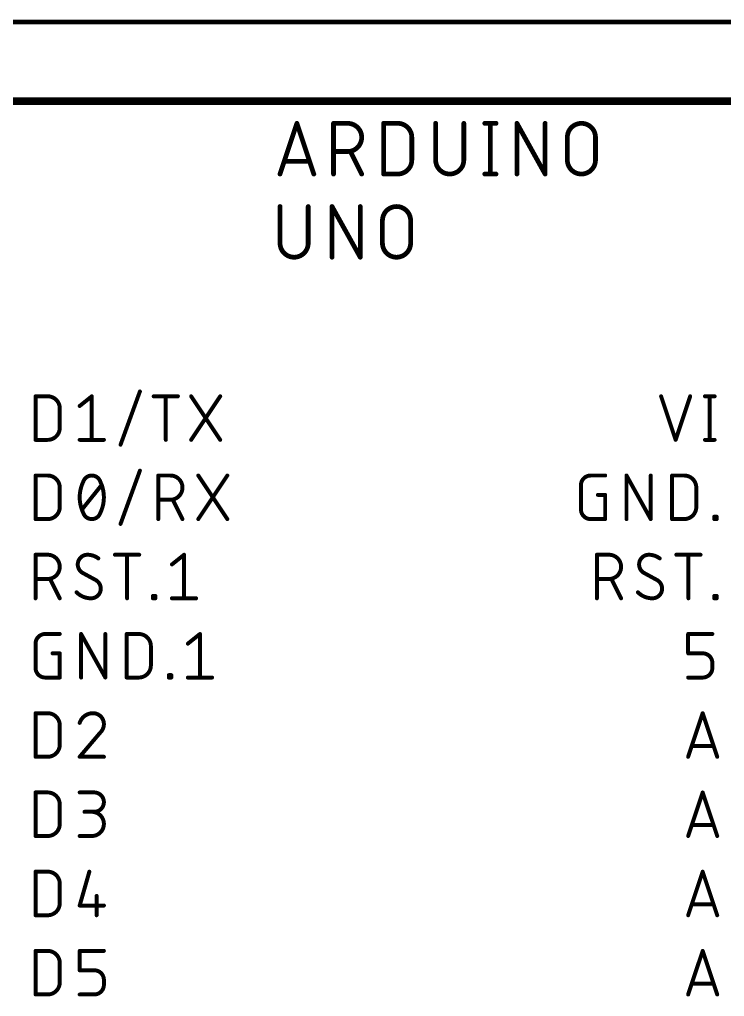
# Model space of a CAD drawing. Extents: x -10 to 250, y 0 to 179.
# Drawn here: x 113.65 to 136.24, y 103.38 to 134.7 of the extents above; entities that cross this region are included whole.
import ezdxf

# ---------------------------------------------------------------- set-up
doc = ezdxf.new("R2010")
doc.units = 0
for name, color, linetype in [('91', 94, 'CONTINUOUS'), ('94', 14, 'CONTINUOUS'), ('95', 250, 'CONTINUOUS')]:
    doc.layers.add(name, color=color, linetype=linetype)

msp = doc.modelspace()

# ---------------------------------------------------------------- linework, layer by layer
at = {"layer": '91', "const_width": 0.1524}
msp.add_lwpolyline([(149.86, 134.62), (93.98, 134.62)], dxfattribs=at)
at = {"layer": '94', "const_width": 0.254}
msp.add_lwpolyline([(111.76, 132.08), (139.7, 132.08)], dxfattribs=at)
at = {"layer": '95'}
for points, const_width in [([(121.9962, 129.7432), (122.5381, 131.3688)], 0.1524), ([(122.5381, 131.3688), (123.0799, 129.7432)], 0.1524), ([(123.7109, 129.7432), (123.7109, 131.3688)], 0.1524), ([(123.7109, 131.3688), (124.1625, 131.3688)], 0.1524), ([(125.317, 129.7432), (125.317, 131.3688)], 0.1524), ([(125.317, 131.3688), (125.7685, 131.3688)], 0.1524), ([(126.9843, 131.3688), (126.9843, 130.1948)], 0.1524), ([(127.8874, 130.1948), (127.8874, 131.3688)], 0.1524), ([(128.5578, 131.3688), (128.9191, 131.3688)], 0.1524), ([(128.7385, 131.3688), (128.7385, 129.7432)], 0.1524), ([(129.5895, 129.7432), (129.5895, 131.3688)], 0.1524), ([(129.5895, 131.3688), (130.4926, 129.7432)], 0.1524), ([(130.4926, 129.7432), (130.4926, 131.3688)], 0.1524), ([(126.2201, 130.9172), (126.2201, 130.1948)], 0.1524), ([(131.2047, 130.1948), (131.2047, 130.9172)], 0.1524), ([(132.1078, 130.9172), (132.1078, 130.1948)], 0.1524), ([(124.1625, 130.4657), (123.7109, 130.4657)], 0.1524), ([(124.614, 129.7432), (124.2528, 130.4657)], 0.1524), ([(122.9445, 130.1496), (122.1317, 130.1496)], 0.1524), ([(125.7685, 129.7432), (125.317, 129.7432)], 0.1524), ([(128.5578, 129.7432), (128.9191, 129.7432)], 0.1524), ([(121.9962, 128.7018), (121.9962, 127.5278)], 0.1524), ([(122.8993, 127.5278), (122.8993, 128.7018)], 0.1524), ([(123.6635, 127.0762), (123.6635, 128.7018)], 0.1524), ([(123.6635, 128.7018), (124.5666, 127.0762)], 0.1524), ([(124.5666, 127.0762), (124.5666, 128.7018)], 0.1524), ([(125.2788, 127.5278), (125.2788, 128.2502)], 0.1524), ([(126.1819, 128.2502), (126.1819, 127.5278)], 0.1524), ([(116.8844, 121.0663), (117.5052, 122.7737)], 0.127), ([(114.1603, 121.2215), (114.1603, 122.6185)], 0.127), ([(114.1603, 122.6185), (114.5484, 122.6185)], 0.127), ([(115.5748, 122.3081), (115.9628, 122.6185)], 0.127), ([(115.9628, 122.6185), (115.9628, 121.2215)], 0.127), ([(117.9475, 122.6185), (118.7236, 122.6185)], 0.127), ([(118.3355, 121.2215), (118.3355, 122.6185)], 0.127), ([(119.1474, 121.2215), (120.0788, 122.6185)], 0.127), ([(119.1474, 122.6185), (120.0788, 121.2215)], 0.127), ([(134.2102, 122.6185), (134.6759, 121.2215)], 0.127), ([(134.6759, 121.2215), (135.1415, 122.6185)], 0.127), ([(135.6157, 122.6185), (135.9262, 122.6185)], 0.127), ([(135.7709, 122.6185), (135.7709, 121.2215)], 0.127), ([(114.9364, 122.2304), (114.9364, 121.6096)], 0.127), ([(114.5484, 121.2215), (114.1603, 121.2215)], 0.127), ([(115.5748, 121.2215), (116.3509, 121.2215)], 0.127), ([(135.6157, 121.2215), (135.9262, 121.2215)], 0.127), ([(116.8844, 118.5263), (117.5052, 120.2337)], 0.127), ([(114.1603, 118.6815), (114.1603, 120.0785)], 0.127), ([(114.1603, 120.0785), (114.5484, 120.0785)], 0.127), ([(118.0933, 118.6815), (118.0933, 120.0785)], 0.127), ([(118.0933, 120.0785), (118.4813, 120.0785)], 0.127), ([(119.3756, 118.6815), (120.3069, 120.0785)], 0.127), ([(119.3756, 120.0785), (120.3069, 118.6815)], 0.127), ([(131.9518, 120.0785), (132.4175, 120.0785)], 0.127), ([(133.1015, 118.6815), (133.1015, 120.0785)], 0.127), ([(133.1015, 120.0785), (133.8776, 118.6815)], 0.127), ([(133.8776, 118.6815), (133.8776, 120.0785)], 0.127), ([(134.5616, 118.6815), (134.5616, 120.0785)], 0.127), ([(134.5616, 120.0785), (134.9496, 120.0785)], 0.127), ([(114.9364, 119.6904), (114.9364, 119.0696)], 0.127), ([(115.6524, 118.9919), (116.2733, 119.7681)], 0.127), ([(131.6414, 118.9919), (131.6414, 119.7681)], 0.127), ([(135.3377, 119.6904), (135.3377, 119.0696)], 0.127), ([(118.4813, 119.3024), (118.0933, 119.3024)], 0.127), ([(118.8694, 118.6815), (118.5589, 119.3024)], 0.127), ([(132.1846, 119.4576), (132.4175, 119.4576)], 0.127), ([(132.4175, 119.4576), (132.4175, 118.6815)], 0.127), ([(114.5484, 118.6815), (114.1603, 118.6815)], 0.127), ([(132.4175, 118.6815), (131.9518, 118.6815)], 0.127), ([(134.9496, 118.6815), (134.5616, 118.6815)], 0.127), ([(135.9146, 118.6815), (135.9146, 118.7591)], 0.127), ([(135.9146, 118.7591), (135.9923, 118.7591)], 0.127), ([(135.9923, 118.6815), (135.9146, 118.6815)], 0.127), ([(135.9923, 118.7591), (135.9923, 118.6815)], 0.127), ([(114.1603, 116.1415), (114.1603, 117.5385)], 0.127), ([(114.1603, 117.5385), (114.5484, 117.5385)], 0.127), ([(116.7066, 117.5385), (117.4827, 117.5385)], 0.127), ([(117.0946, 116.1415), (117.0946, 117.5385)], 0.127), ([(118.5317, 117.2281), (118.9198, 117.5385)], 0.127), ([(118.9198, 117.5385), (118.9198, 116.1415)], 0.127), ([(132.1522, 116.1415), (132.1522, 117.5385)], 0.127), ([(132.1522, 117.5385), (132.5402, 117.5385)], 0.127), ([(134.6985, 117.5385), (135.4746, 117.5385)], 0.127), ([(135.0865, 116.1415), (135.0865, 117.5385)], 0.127), ([(114.5484, 116.7624), (114.1603, 116.7624)], 0.127), ([(114.9364, 116.1415), (114.626, 116.7624)], 0.127), ([(116.0955, 116.7236), (115.6686, 116.9564)], 0.127), ([(132.5402, 116.7624), (132.1522, 116.7624)], 0.127), ([(132.9283, 116.1415), (132.6178, 116.7624)], 0.127), ([(134.0874, 116.7236), (133.6605, 116.9564)], 0.127), ([(117.9228, 116.1415), (117.9228, 116.2191)], 0.127), ([(117.9228, 116.2191), (118.0004, 116.2191)], 0.127), ([(118.0004, 116.1415), (117.9228, 116.1415)], 0.127), ([(118.0004, 116.2191), (118.0004, 116.1415)], 0.127), ([(118.5317, 116.1415), (119.3078, 116.1415)], 0.127), ([(135.9146, 116.1415), (135.9146, 116.2191)], 0.127), ([(135.9146, 116.2191), (135.9923, 116.2191)], 0.127), ([(135.9923, 116.1415), (135.9146, 116.1415)], 0.127), ([(135.9923, 116.2191), (135.9923, 116.1415)], 0.127), ([(114.4707, 114.9985), (114.9364, 114.9985)], 0.127), ([(115.6204, 113.6015), (115.6204, 114.9985)], 0.127), ([(115.6204, 114.9985), (116.3965, 113.6015)], 0.127), ([(116.3965, 113.6015), (116.3965, 114.9985)], 0.127), ([(117.0805, 113.6015), (117.0805, 114.9985)], 0.127), ([(117.0805, 114.9985), (117.4686, 114.9985)], 0.127), ([(119.0425, 114.6881), (119.4306, 114.9985)], 0.127), ([(119.4306, 114.9985), (119.4306, 113.6015)], 0.127), ([(135.0771, 114.3776), (135.0771, 114.9985)], 0.127), ([(135.0771, 114.9985), (135.8532, 114.9985)], 0.127), ([(114.1603, 113.9119), (114.1603, 114.6881)], 0.127), ([(117.8566, 114.6104), (117.8566, 113.9896)], 0.127), ([(114.7036, 114.3776), (114.9364, 114.3776)], 0.127), ([(114.9364, 114.3776), (114.9364, 113.6015)], 0.127), ([(135.5428, 114.3776), (135.0771, 114.3776)], 0.127), ([(135.8532, 113.9119), (135.8532, 114.0672)], 0.127), ([(118.4336, 113.6015), (118.4336, 113.6791)], 0.127), ([(118.4336, 113.6791), (118.5112, 113.6791)], 0.127), ([(118.5112, 113.6791), (118.5112, 113.6015)], 0.127), ([(114.9364, 113.6015), (114.4707, 113.6015)], 0.127), ([(117.4686, 113.6015), (117.0805, 113.6015)], 0.127), ([(118.5112, 113.6015), (118.4336, 113.6015)], 0.127), ([(119.0425, 113.6015), (119.8187, 113.6015)], 0.127), ([(135.0771, 113.6015), (135.5428, 113.6015)], 0.127), ([(114.1603, 111.0615), (114.1603, 112.4585)], 0.127), ([(114.1603, 112.4585), (114.5484, 112.4585)], 0.127), ([(135.0771, 111.0615), (135.5428, 112.4585)], 0.127), ([(135.5428, 112.4585), (136.0085, 111.0615)], 0.127), ([(114.9364, 112.0704), (114.9364, 111.4496)], 0.127), ([(116.2345, 111.8376), (115.5748, 111.0615)], 0.127), ([(135.892, 111.4108), (135.1935, 111.4108)], 0.127), ([(114.5484, 111.0615), (114.1603, 111.0615)], 0.127), ([(115.5748, 111.0615), (116.3509, 111.0615)], 0.127), ([(114.1603, 108.5215), (114.1603, 109.9185)], 0.127), ([(114.1603, 109.9185), (114.5484, 109.9185)], 0.127), ([(115.5748, 109.9185), (116.0404, 109.9185)], 0.127), ([(135.0771, 108.5215), (135.5428, 109.9185)], 0.127), ([(135.5428, 109.9185), (136.0085, 108.5215)], 0.127), ([(114.9364, 109.5304), (114.9364, 108.9096)], 0.127), ([(116.0404, 109.2976), (115.73, 109.2976)], 0.127), ([(135.892, 108.8708), (135.1935, 108.8708)], 0.127), ([(114.5484, 108.5215), (114.1603, 108.5215)], 0.127), ([(115.5748, 108.5215), (115.9628, 108.5215)], 0.127), ([(114.1603, 105.9815), (114.1603, 107.3785)], 0.127), ([(114.1603, 107.3785), (114.5484, 107.3785)], 0.127), ([(115.8852, 107.3785), (115.5748, 106.2919)], 0.127), ([(135.0771, 105.9815), (135.5428, 107.3785)], 0.127), ([(135.5428, 107.3785), (136.0085, 105.9815)], 0.127), ([(114.9364, 106.9904), (114.9364, 106.3696)], 0.127), ([(116.1181, 106.6024), (116.1181, 105.9815)], 0.127), ([(115.5748, 106.2919), (116.3509, 106.2919)], 0.127), ([(135.892, 106.3308), (135.1935, 106.3308)], 0.127), ([(114.5484, 105.9815), (114.1603, 105.9815)], 0.127), ([(114.1603, 103.4415), (114.1603, 104.8385)], 0.127), ([(114.1603, 104.8385), (114.5484, 104.8385)], 0.127), ([(115.5748, 104.2176), (115.5748, 104.8385)], 0.127), ([(115.5748, 104.8385), (116.3509, 104.8385)], 0.127), ([(135.0771, 103.4415), (135.5428, 104.8385)], 0.127), ([(135.5428, 104.8385), (136.0085, 103.4415)], 0.127), ([(114.9364, 104.4504), (114.9364, 103.8296)], 0.127), ([(116.0404, 104.2176), (115.5748, 104.2176)], 0.127), ([(116.3509, 103.7519), (116.3509, 103.9072)], 0.127), ([(135.892, 103.7908), (135.1935, 103.7908)], 0.127), ([(114.5484, 103.4415), (114.1603, 103.4415)], 0.127), ([(115.5748, 103.4415), (116.0404, 103.4415)], 0.127)]:
    msp.add_lwpolyline(points, dxfattribs=dict(at, const_width=const_width))
for points, const_width in [([(122.5742, 131.3808, 1), (122.5019, 131.3568)], 0.0762), ([(122.5742, 131.3568, 1), (122.5019, 131.3808)], 0.0762), ([(123.749, 131.3688, 1), (123.6728, 131.3688)], 0.0762), ([(123.7109, 131.4069, 1), (123.7109, 131.3307)], 0.0762), ([(124.1625, 130.4657, 1), (124.1625, 131.3688)], 0.1524), ([(124.1625, 131.4069, 1), (124.1625, 131.3307)], 0.0762), ([(124.1625, 131.3307, 1), (124.1625, 131.4069)], 0.0762), ([(125.3551, 131.3688, 1), (125.2789, 131.3688)], 0.0762), ([(125.317, 131.4069, 1), (125.317, 131.3307)], 0.0762), ([(126.2201, 130.9172, 0.4142), (125.7685, 131.3688)], 0.1524), ([(125.7685, 131.4069, 1), (125.7685, 131.3307)], 0.0762), ([(125.7685, 131.3307, 1), (125.7685, 131.4069)], 0.0762), ([(127.0224, 131.3688, 1), (126.9462, 131.3688)], 0.0762), ([(127.9255, 131.3688, 1), (127.8493, 131.3688)], 0.0762), ([(128.5578, 131.4069, 1), (128.5578, 131.3307)], 0.0762), ([(128.7766, 131.3688, 1), (128.7004, 131.3688)], 0.0762), ([(128.9191, 131.3307, 1), (128.9191, 131.4069)], 0.0762), ([(129.6276, 131.3688, 1), (129.5514, 131.3688)], 0.0762), ([(129.6228, 131.3873, 1), (129.5562, 131.3503)], 0.0762), ([(130.5307, 131.3688, 1), (130.4545, 131.3688)], 0.0762), ([(132.1078, 130.9172, 1), (131.2047, 130.9172)], 0.1524), ([(126.2582, 130.9172, 1), (126.182, 130.9172)], 0.0762), ([(126.182, 130.9172, 1), (126.2582, 130.9172)], 0.0762), ([(131.2428, 130.9172, 1), (131.1666, 130.9172)], 0.0762), ([(131.1666, 130.9172, 1), (131.2428, 130.9172)], 0.0762), ([(132.1459, 130.9172, 1), (132.0697, 130.9172)], 0.0762), ([(132.0697, 130.9172, 1), (132.1459, 130.9172)], 0.0762), ([(123.7109, 130.5038, 1), (123.7109, 130.4276)], 0.0762), ([(124.1625, 130.5038, 1), (124.1625, 130.4276)], 0.0762), ([(124.1625, 130.4276, 1), (124.1625, 130.5038)], 0.0762), ([(124.2868, 130.4827, 1), (124.2187, 130.4486)], 0.0762), ([(122.1317, 130.1877, 1), (122.1317, 130.1115)], 0.0762), ([(122.9445, 130.1115, 1), (122.9445, 130.1877)], 0.0762), ([(125.7685, 129.7432, 0.4142), (126.2201, 130.1948)], 0.1524), ([(126.2582, 130.1948, 1), (126.182, 130.1948)], 0.0762), ([(126.182, 130.1948, 1), (126.2582, 130.1948)], 0.0762), ([(126.9843, 130.1948, 1), (127.8874, 130.1948)], 0.1524), ([(127.0224, 130.1948, 1), (126.9462, 130.1948)], 0.0762), ([(126.9462, 130.1948, 1), (127.0224, 130.1948)], 0.0762), ([(127.9255, 130.1948, 1), (127.8493, 130.1948)], 0.0762), ([(127.8493, 130.1948, 1), (127.9255, 130.1948)], 0.0762), ([(131.2047, 130.1948, 1), (132.1078, 130.1948)], 0.1524), ([(131.2428, 130.1948, 1), (131.1666, 130.1948)], 0.0762), ([(131.1666, 130.1948, 1), (131.2428, 130.1948)], 0.0762), ([(132.1459, 130.1948, 1), (132.0697, 130.1948)], 0.0762), ([(132.0697, 130.1948, 1), (132.1459, 130.1948)], 0.0762), ([(121.9601, 129.7552, 1), (122.0323, 129.7312)], 0.0762), ([(123.0438, 129.7312, 1), (123.1161, 129.7552)], 0.0762), ([(123.6728, 129.7432, 1), (123.749, 129.7432)], 0.0762), ([(124.5799, 129.7262, 1), (124.6481, 129.7602)], 0.0762), ([(125.317, 129.7813, 1), (125.317, 129.7051)], 0.0762), ([(125.2789, 129.7432, 1), (125.3551, 129.7432)], 0.0762), ([(125.7685, 129.7813, 1), (125.7685, 129.7051)], 0.0762), ([(125.7685, 129.7051, 1), (125.7685, 129.7813)], 0.0762), ([(128.5578, 129.7813, 1), (128.5578, 129.7051)], 0.0762), ([(128.7004, 129.7432, 1), (128.7766, 129.7432)], 0.0762), ([(128.9191, 129.7051, 1), (128.9191, 129.7813)], 0.0762), ([(129.5514, 129.7432, 1), (129.6276, 129.7432)], 0.0762), ([(130.4545, 129.7432, 1), (130.5307, 129.7432)], 0.0762), ([(130.4593, 129.7247, 1), (130.5259, 129.7617)], 0.0762), ([(122.0343, 128.7018, 1), (121.9581, 128.7018)], 0.0762), ([(122.9374, 128.7018, 1), (122.8612, 128.7018)], 0.0762), ([(123.7016, 128.7018, 1), (123.6254, 128.7018)], 0.0762), ([(123.6968, 128.7203, 1), (123.6302, 128.6833)], 0.0762), ([(124.6047, 128.7018, 1), (124.5285, 128.7018)], 0.0762), ([(126.1819, 128.2502, 1), (125.2788, 128.2502)], 0.1524), ([(125.3169, 128.2502, 1), (125.2407, 128.2502)], 0.0762), ([(125.2407, 128.2502, 1), (125.3169, 128.2502)], 0.0762), ([(126.22, 128.2502, 1), (126.1438, 128.2502)], 0.0762), ([(126.1438, 128.2502, 1), (126.22, 128.2502)], 0.0762), ([(121.9962, 127.5278, 1), (122.8993, 127.5278)], 0.1524), ([(122.0343, 127.5278, 1), (121.9581, 127.5278)], 0.0762), ([(121.9581, 127.5278, 1), (122.0343, 127.5278)], 0.0762), ([(122.9374, 127.5278, 1), (122.8612, 127.5278)], 0.0762), ([(122.8612, 127.5278, 1), (122.9374, 127.5278)], 0.0762), ([(125.2788, 127.5278, 1), (126.1819, 127.5278)], 0.1524), ([(125.3169, 127.5278, 1), (125.2407, 127.5278)], 0.0762), ([(125.2407, 127.5278, 1), (125.3169, 127.5278)], 0.0762), ([(126.22, 127.5278, 1), (126.1438, 127.5278)], 0.0762), ([(126.1438, 127.5278, 1), (126.22, 127.5278)], 0.0762), ([(123.6254, 127.0762, 1), (123.7016, 127.0762)], 0.0762), ([(124.5285, 127.0762, 1), (124.6047, 127.0762)], 0.0762), ([(124.5333, 127.0577, 1), (124.5999, 127.0947)], 0.0762), ([(117.5351, 122.7629, 1), (117.4754, 122.7846)], 0.0635), ([(114.1603, 122.6503, 1), (114.1603, 122.5868)], 0.0635), ([(114.1921, 122.6185, 1), (114.1286, 122.6185)], 0.0635), ([(114.5484, 122.6503, 1), (114.5484, 122.5868)], 0.0635), ([(114.9364, 122.2304, 0.4142), (114.5484, 122.6185)], 0.127), ([(114.5484, 122.5868, 1), (114.5484, 122.6503)], 0.0635), ([(115.9946, 122.6185, 1), (115.9311, 122.6185)], 0.0635), ([(115.9827, 122.5937, 1), (115.943, 122.6433)], 0.0635), ([(117.9475, 122.6503, 1), (117.9475, 122.5868)], 0.0635), ([(118.3673, 122.6185, 1), (118.3038, 122.6185)], 0.0635), ([(118.7236, 122.5868, 1), (118.7236, 122.6503)], 0.0635), ([(119.1739, 122.6361, 1), (119.121, 122.6009)], 0.0635), ([(120.1052, 122.6009, 1), (120.0524, 122.6361)], 0.0635), ([(134.2403, 122.6285, 1), (134.1801, 122.6085)], 0.0635), ([(135.1716, 122.6085, 1), (135.1114, 122.6285)], 0.0635), ([(135.6157, 122.6503, 1), (135.6157, 122.5868)], 0.0635), ([(135.8027, 122.6185, 1), (135.7392, 122.6185)], 0.0635), ([(135.9262, 122.5868, 1), (135.9262, 122.6503)], 0.0635), ([(114.9682, 122.2304, 1), (114.9047, 122.2304)], 0.0635), ([(114.9047, 122.2304, 1), (114.9682, 122.2304)], 0.0635), ([(115.5549, 122.3328, 1), (115.5946, 122.2833)], 0.0635), ([(114.5484, 121.2215, 0.4142), (114.9364, 121.6096)], 0.127), ([(114.9682, 121.6096, 1), (114.9047, 121.6096)], 0.0635), ([(114.9047, 121.6096, 1), (114.9682, 121.6096)], 0.0635), ([(114.1603, 121.2533, 1), (114.1603, 121.1898)], 0.0635), ([(114.1286, 121.2215, 1), (114.1921, 121.2215)], 0.0635), ([(114.5484, 121.2532, 1), (114.5484, 121.1898)], 0.0635), ([(114.5484, 121.1898, 1), (114.5484, 121.2533)], 0.0635), ([(115.5748, 121.2533, 1), (115.5748, 121.1898)], 0.0635), ([(115.9311, 121.2215, 1), (115.9946, 121.2215)], 0.0635), ([(116.3509, 121.1898, 1), (116.3509, 121.2533)], 0.0635), ([(118.3038, 121.2215, 1), (118.3673, 121.2215)], 0.0635), ([(119.121, 121.2391, 1), (119.1739, 121.2039)], 0.0635), ([(120.0524, 121.2039, 1), (120.1052, 121.2391)], 0.0635), ([(134.6457, 121.2315, 1), (134.706, 121.2115)], 0.0635), ([(134.6457, 121.2115, 1), (134.706, 121.2315)], 0.0635), ([(135.6157, 121.2533, 1), (135.6157, 121.1898)], 0.0635), ([(135.7392, 121.2215, 1), (135.8027, 121.2215)], 0.0635), ([(135.9262, 121.1898, 1), (135.9262, 121.2533)], 0.0635), ([(116.8545, 121.0771, 1), (116.9142, 121.0554)], 0.0635), ([(117.5351, 120.2229, 1), (117.4754, 120.2446)], 0.0635), ([(114.1603, 120.1103, 1), (114.1603, 120.0468)], 0.0635), ([(114.1921, 120.0785, 1), (114.1286, 120.0785)], 0.0635), ([(114.9364, 119.6904, 0.4142), (114.5484, 120.0785)], 0.127), ([(114.5484, 120.1103, 1), (114.5484, 120.0468)], 0.0635), ([(114.5484, 120.0468, 1), (114.5484, 120.1103)], 0.0635), ([(115.9628, 120.0785, 0.3205), (115.6912, 119.8845)], 0.127), ([(116.2345, 119.8845, 0.3205), (115.9628, 120.0785)], 0.127), ([(115.9628, 120.1102, 1), (115.9628, 120.0468)], 0.0635), ([(115.9628, 120.0468, 1), (115.9628, 120.1102)], 0.0635), ([(118.125, 120.0785, 1), (118.0615, 120.0785)], 0.0635), ([(118.0933, 120.1103, 1), (118.0933, 120.0468)], 0.0635), ([(118.4813, 119.3024, 1), (118.4813, 120.0785)], 0.127), ([(118.4813, 120.1103, 1), (118.4813, 120.0468)], 0.0635), ([(118.4813, 120.0468, 1), (118.4813, 120.1103)], 0.0635), ([(119.402, 120.0961, 1), (119.3492, 120.0609)], 0.0635), ([(120.3333, 120.0609, 1), (120.2805, 120.0961)], 0.0635), ([(131.9518, 120.0785, 0.4142), (131.6414, 119.7681)], 0.127), ([(131.9518, 120.1103, 1), (131.9518, 120.0468)], 0.0635), ([(131.9518, 120.0468, 1), (131.9518, 120.1102)], 0.0635), ([(132.4175, 120.0468, 1), (132.4175, 120.1103)], 0.0635), ([(133.1332, 120.0785, 1), (133.0697, 120.0785)], 0.0635), ([(133.1292, 120.0939, 1), (133.0737, 120.0631)], 0.0635), ([(133.9093, 120.0785, 1), (133.8458, 120.0785)], 0.0635), ([(134.5933, 120.0785, 1), (134.5298, 120.0785)], 0.0635), ([(134.5616, 120.1103, 1), (134.5616, 120.0468)], 0.0635), ([(135.3377, 119.6904, 0.4142), (134.9496, 120.0785)], 0.127), ([(134.9496, 120.1103, 1), (134.9496, 120.0468)], 0.0635), ([(134.9496, 120.0468, 1), (134.9496, 120.1103)], 0.0635), ([(114.9682, 119.6904, 1), (114.9047, 119.6904)], 0.0635), ([(114.9047, 119.6904, 1), (114.9682, 119.6904)], 0.0635), ([(115.6912, 119.8845, 0.1139), (115.5748, 119.38)], 0.127), ([(115.6612, 119.8948, 1), (115.7212, 119.8742)], 0.0635), ([(115.7197, 119.8706, 1), (115.6627, 119.8984)], 0.0635), ([(116.263, 119.8984, 1), (116.2059, 119.8706)], 0.0635), ([(116.3509, 119.38, 0.1139), (116.2345, 119.8845)], 0.127), ([(116.2044, 119.8742, 1), (116.2645, 119.8948)], 0.0635), ([(116.2981, 119.7482, 1), (116.2485, 119.7879)], 0.0635), ([(131.6731, 119.7681, 1), (131.6096, 119.7681)], 0.0635), ([(131.6096, 119.7681, 1), (131.6731, 119.7681)], 0.0635), ([(135.3694, 119.6904, 1), (135.3059, 119.6904)], 0.0635), ([(135.3059, 119.6904, 1), (135.3694, 119.6904)], 0.0635), ([(115.5748, 119.38, 0.1139), (115.6912, 118.8755)], 0.127), ([(115.6065, 119.38, 1), (115.543, 119.38)], 0.0635), ([(115.543, 119.38, 1), (115.6065, 119.38)], 0.0635), ([(116.2345, 118.8755, 0.1139), (116.3509, 119.38)], 0.127), ([(116.3826, 119.38, 1), (116.3191, 119.38)], 0.0635), ([(116.3191, 119.38, 1), (116.3826, 119.38)], 0.0635), ([(118.0933, 119.3341, 1), (118.0933, 119.2706)], 0.0635), ([(118.4813, 119.3341, 1), (118.4813, 119.2706)], 0.0635), ([(118.4813, 119.2706, 1), (118.4813, 119.3341)], 0.0635), ([(118.5873, 119.3166, 1), (118.5305, 119.2882)], 0.0635), ([(132.1846, 119.4894, 1), (132.1846, 119.4259)], 0.0635), ([(132.4492, 119.4576, 1), (132.3857, 119.4576)], 0.0635), ([(132.4175, 119.4259, 1), (132.4175, 119.4894)], 0.0635), ([(114.5484, 118.6815, 0.4142), (114.9364, 119.0696)], 0.127), ([(114.9682, 119.0696, 1), (114.9047, 119.0696)], 0.0635), ([(114.9047, 119.0696, 1), (114.9682, 119.0696)], 0.0635), ([(115.6276, 119.0118, 1), (115.6772, 118.9721)], 0.0635), ([(131.6414, 118.9919, 0.4142), (131.9518, 118.6815)], 0.127), ([(131.6731, 118.9919, 1), (131.6096, 118.9919)], 0.0635), ([(131.6096, 118.9919, 1), (131.6731, 118.9919)], 0.0635), ([(134.9496, 118.6815, 0.4142), (135.3377, 119.0696)], 0.127), ([(135.3694, 119.0696, 1), (135.3059, 119.0696)], 0.0635), ([(135.3059, 119.0696, 1), (135.3694, 119.0696)], 0.0635), ([(114.1603, 118.7133, 1), (114.1603, 118.6497)], 0.0635), ([(114.1286, 118.6815, 1), (114.1921, 118.6815)], 0.0635), ([(114.5484, 118.7132, 1), (114.5484, 118.6498)], 0.0635), ([(114.5484, 118.6497, 1), (114.5484, 118.7133)], 0.0635), ([(115.6912, 118.8755, 0.3205), (115.9628, 118.6815)], 0.127), ([(115.7212, 118.8858, 1), (115.6612, 118.8652)], 0.0635), ([(115.6627, 118.8616, 1), (115.7197, 118.8894)], 0.0635), ([(115.9628, 118.6815, 0.3205), (116.2345, 118.8755)], 0.127), ([(115.9628, 118.7132, 1), (115.9628, 118.6498)], 0.0635), ([(115.9628, 118.6498, 1), (115.9628, 118.7132)], 0.0635), ([(116.2059, 118.8894, 1), (116.263, 118.8616)], 0.0635), ([(116.2645, 118.8652, 1), (116.2044, 118.8858)], 0.0635), ([(118.0615, 118.6815, 1), (118.125, 118.6815)], 0.0635), ([(118.841, 118.6673, 1), (118.8978, 118.6957)], 0.0635), ([(119.3492, 118.6991, 1), (119.402, 118.6639)], 0.0635), ([(120.2805, 118.6639, 1), (120.3333, 118.6991)], 0.0635), ([(131.9518, 118.7133, 1), (131.9518, 118.6497)], 0.0635), ([(131.9518, 118.6497, 1), (131.9518, 118.7133)], 0.0635), ([(132.3857, 118.6815, 1), (132.4492, 118.6815)], 0.0635), ([(132.4175, 118.6497, 1), (132.4175, 118.7133)], 0.0635), ([(133.0697, 118.6815, 1), (133.1332, 118.6815)], 0.0635), ([(133.8458, 118.6815, 1), (133.9093, 118.6815)], 0.0635), ([(133.8498, 118.6661, 1), (133.9053, 118.6969)], 0.0635), ([(134.5616, 118.7133, 1), (134.5616, 118.6497)], 0.0635), ([(134.5298, 118.6815, 1), (134.5933, 118.6815)], 0.0635), ([(134.9496, 118.7132, 1), (134.9496, 118.6498)], 0.0635), ([(134.9496, 118.6497, 1), (134.9496, 118.7133)], 0.0635), ([(135.9146, 118.7909, 1), (135.9146, 118.7274)], 0.0635), ([(135.9146, 118.7133, 1), (135.9146, 118.6497)], 0.0635), ([(135.9464, 118.7591, 1), (135.8829, 118.7591)], 0.0635), ([(135.8829, 118.6815, 1), (135.9464, 118.6815)], 0.0635), ([(136.024, 118.7591, 1), (135.9605, 118.7591)], 0.0635), ([(135.9605, 118.6815, 1), (136.024, 118.6815)], 0.0635), ([(135.9923, 118.7274, 1), (135.9923, 118.7909)], 0.0635), ([(135.9923, 118.6497, 1), (135.9923, 118.7133)], 0.0635), ([(116.8545, 118.5371, 1), (116.9142, 118.5154)], 0.0635), ([(114.1603, 117.5703, 1), (114.1603, 117.5067)], 0.0635), ([(114.1921, 117.5385, 1), (114.1286, 117.5385)], 0.0635), ([(114.5484, 117.5703, 1), (114.5484, 117.5067)], 0.0635), ([(114.5484, 116.7624, 1), (114.5484, 117.5385)], 0.127), ([(114.5484, 117.5067, 1), (114.5484, 117.5703)], 0.0635), ([(115.8239, 117.5385, 0.4142), (115.5134, 117.2281)], 0.127), ([(116.1731, 117.4221, 0.1623), (115.8239, 117.5385)], 0.127), ([(115.8239, 117.5702, 1), (115.8239, 117.5068)], 0.0635), ([(115.8239, 117.5067, 1), (115.8239, 117.5702)], 0.0635), ([(116.1541, 117.3967, 1), (116.1922, 117.4475)], 0.0635), ([(116.7066, 117.5703, 1), (116.7066, 117.5067)], 0.0635), ([(117.1264, 117.5385, 1), (117.0629, 117.5385)], 0.0635), ([(117.4827, 117.5067, 1), (117.4827, 117.5703)], 0.0635), ([(118.9515, 117.5385, 1), (118.888, 117.5385)], 0.0635), ([(118.9396, 117.5137, 1), (118.8999, 117.5633)], 0.0635), ([(132.1522, 117.5703, 1), (132.1522, 117.5067)], 0.0635), ([(132.1839, 117.5385, 1), (132.1204, 117.5385)], 0.0635), ([(132.5402, 117.5703, 1), (132.5402, 117.5067)], 0.0635), ([(132.5402, 116.7624, 1), (132.5402, 117.5385)], 0.127), ([(132.5402, 117.5067, 1), (132.5402, 117.5703)], 0.0635), ([(133.8157, 117.5385, 0.4142), (133.5053, 117.2281)], 0.127), ([(134.165, 117.4221, 0.1623), (133.8157, 117.5385)], 0.127), ([(133.8157, 117.5702, 1), (133.8157, 117.5068)], 0.0635), ([(133.8157, 117.5067, 1), (133.8157, 117.5702)], 0.0635), ([(134.1459, 117.3967, 1), (134.184, 117.4475)], 0.0635), ([(134.6985, 117.5703, 1), (134.6985, 117.5067)], 0.0635), ([(135.1183, 117.5385, 1), (135.0548, 117.5385)], 0.0635), ([(135.4746, 117.5067, 1), (135.4746, 117.5703)], 0.0635), ([(115.5134, 117.2281, 0.2656), (115.6686, 116.9564)], 0.127), ([(115.5452, 117.2281, 1), (115.4817, 117.2281)], 0.0635), ([(115.4817, 117.2281, 1), (115.5452, 117.2281)], 0.0635), ([(118.5119, 117.2528, 1), (118.5515, 117.2033)], 0.0635), ([(133.5053, 117.2281, 0.2656), (133.6605, 116.9564)], 0.127), ([(133.537, 117.2281, 1), (133.4735, 117.2281)], 0.0635), ([(133.4735, 117.2281, 1), (133.537, 117.2281)], 0.0635), ([(114.1603, 116.7941, 1), (114.1603, 116.7306)], 0.0635), ([(114.5484, 116.7941, 1), (114.5484, 116.7306)], 0.0635), ([(114.5484, 116.7306, 1), (114.5484, 116.7941)], 0.0635), ([(114.6544, 116.7766, 1), (114.5976, 116.7482)], 0.0635), ([(115.6838, 116.9843, 1), (115.6534, 116.9285)], 0.0635), ([(115.6525, 116.9291, 1), (115.6848, 116.9838)], 0.0635), ([(132.1522, 116.7941, 1), (132.1522, 116.7306)], 0.0635), ([(132.5402, 116.7941, 1), (132.5402, 116.7306)], 0.0635), ([(132.5402, 116.7306, 1), (132.5402, 116.7941)], 0.0635), ([(132.6462, 116.7766, 1), (132.5894, 116.7482)], 0.0635), ([(133.6757, 116.9843, 1), (133.6453, 116.9285)], 0.0635), ([(133.6444, 116.9291, 1), (133.6766, 116.9838)], 0.0635), ([(115.9403, 116.1415, 0.4142), (116.2507, 116.4519)], 0.127), ([(116.2507, 116.4519, 0.2656), (116.0955, 116.7236)], 0.127), ([(116.1116, 116.7509, 1), (116.0794, 116.6962)], 0.0635), ([(116.0803, 116.6957, 1), (116.1107, 116.7515)], 0.0635), ([(116.2825, 116.4519, 1), (116.219, 116.4519)], 0.0635), ([(133.9322, 116.1415, 0.4142), (134.2426, 116.4519)], 0.127), ([(134.2426, 116.4519, 0.2656), (134.0874, 116.7236)], 0.127), ([(134.1035, 116.7509, 1), (134.0713, 116.6962)], 0.0635), ([(134.0722, 116.6957, 1), (134.1026, 116.7515)], 0.0635), ([(134.2743, 116.4519, 1), (134.2109, 116.4519)], 0.0635), ([(115.4746, 116.3355, 0.2), (115.9403, 116.1415)], 0.127), ([(115.4972, 116.3579, 1), (115.4521, 116.3132)], 0.0635), ([(115.9403, 116.1733, 1), (115.9403, 116.1098)], 0.0635), ([(115.9403, 116.1098, 1), (115.9403, 116.1732)], 0.0635), ([(116.219, 116.4519, 1), (116.2825, 116.4519)], 0.0635), ([(117.9228, 116.2509, 1), (117.9228, 116.1874)], 0.0635), ([(117.9545, 116.2191, 1), (117.891, 116.2191)], 0.0635), ([(117.9228, 116.1733, 1), (117.9228, 116.1098)], 0.0635), ([(118.0321, 116.2191, 1), (117.9686, 116.2191)], 0.0635), ([(118.0004, 116.1874, 1), (118.0004, 116.2509)], 0.0635), ([(118.0004, 116.1098, 1), (118.0004, 116.1733)], 0.0635), ([(118.5317, 116.1733, 1), (118.5317, 116.1098)], 0.0635), ([(119.3078, 116.1098, 1), (119.3078, 116.1733)], 0.0635), ([(133.4665, 116.3355, 0.2), (133.9322, 116.1415)], 0.127), ([(133.489, 116.3579, 1), (133.4439, 116.3132)], 0.0635), ([(133.9322, 116.1733, 1), (133.9322, 116.1098)], 0.0635), ([(133.9322, 116.1098, 1), (133.9322, 116.1732)], 0.0635), ([(134.2109, 116.4519, 1), (134.2743, 116.4519)], 0.0635), ([(135.9146, 116.2509, 1), (135.9146, 116.1874)], 0.0635), ([(135.9146, 116.1733, 1), (135.9146, 116.1098)], 0.0635), ([(135.9464, 116.2191, 1), (135.8829, 116.2191)], 0.0635), ([(136.024, 116.2191, 1), (135.9605, 116.2191)], 0.0635), ([(135.9923, 116.1874, 1), (135.9923, 116.2509)], 0.0635), ([(135.9923, 116.1098, 1), (135.9923, 116.1733)], 0.0635), ([(114.1286, 116.1415, 1), (114.1921, 116.1415)], 0.0635), ([(114.908, 116.1273, 1), (114.9648, 116.1557)], 0.0635), ([(117.0629, 116.1415, 1), (117.1264, 116.1415)], 0.0635), ([(117.891, 116.1415, 1), (117.9545, 116.1415)], 0.0635), ([(117.9686, 116.1415, 1), (118.0321, 116.1415)], 0.0635), ([(118.888, 116.1415, 1), (118.9515, 116.1415)], 0.0635), ([(132.1204, 116.1415, 1), (132.1839, 116.1415)], 0.0635), ([(132.8999, 116.1273, 1), (132.9567, 116.1557)], 0.0635), ([(135.0548, 116.1415, 1), (135.1183, 116.1415)], 0.0635), ([(135.8829, 116.1415, 1), (135.9464, 116.1415)], 0.0635), ([(135.9605, 116.1415, 1), (136.024, 116.1415)], 0.0635), ([(114.4707, 114.9985, 0.4142), (114.1603, 114.6881)], 0.127), ([(114.4707, 115.0303, 1), (114.4707, 114.9668)], 0.0635), ([(114.4707, 114.9668, 1), (114.4707, 115.0302)], 0.0635), ([(114.9364, 114.9668, 1), (114.9364, 115.0303)], 0.0635), ([(115.6522, 114.9985, 1), (115.5887, 114.9985)], 0.0635), ([(115.6482, 115.0139, 1), (115.5927, 114.9831)], 0.0635), ([(116.4283, 114.9985, 1), (116.3648, 114.9985)], 0.0635), ([(117.1123, 114.9985, 1), (117.0488, 114.9985)], 0.0635), ([(117.0805, 115.0303, 1), (117.0805, 114.9668)], 0.0635), ([(117.8566, 114.6104, 0.4142), (117.4686, 114.9985)], 0.127), ([(117.4686, 115.0303, 1), (117.4686, 114.9668)], 0.0635), ([(117.4686, 114.9668, 1), (117.4686, 115.0303)], 0.0635), ([(119.4623, 114.9985, 1), (119.3988, 114.9985)], 0.0635), ([(119.4504, 114.9737, 1), (119.4108, 115.0233)], 0.0635), ([(135.0771, 115.0303, 1), (135.0771, 114.9668)], 0.0635), ([(135.1089, 114.9985, 1), (135.0454, 114.9985)], 0.0635), ([(135.8532, 114.9668, 1), (135.8532, 115.0303)], 0.0635), ([(114.1921, 114.6881, 1), (114.1286, 114.6881)], 0.0635), ([(114.1286, 114.6881, 1), (114.1921, 114.6881)], 0.0635), ([(117.8884, 114.6104, 1), (117.8249, 114.6104)], 0.0635), ([(117.8249, 114.6104, 1), (117.8884, 114.6104)], 0.0635), ([(119.0227, 114.7128, 1), (119.0624, 114.6633)], 0.0635), ([(114.7036, 114.4094, 1), (114.7036, 114.3459)], 0.0635), ([(114.9682, 114.3776, 1), (114.9047, 114.3776)], 0.0635), ([(114.9364, 114.3459, 1), (114.9364, 114.4094)], 0.0635), ([(135.0771, 114.4094, 1), (135.0771, 114.3459)], 0.0635), ([(135.0454, 114.3776, 1), (135.1089, 114.3776)], 0.0635), ([(135.5428, 114.4094, 1), (135.5428, 114.3459)], 0.0635), ([(135.8532, 114.0672, 0.4142), (135.5428, 114.3776)], 0.127), ([(135.5428, 114.3459, 1), (135.5428, 114.4094)], 0.0635), ([(117.4686, 113.6015, 0.4142), (117.8566, 113.9896)], 0.127), ([(117.8884, 113.9896, 1), (117.8249, 113.9896)], 0.0635), ([(117.8249, 113.9896, 1), (117.8884, 113.9896)], 0.0635), ([(135.885, 114.0672, 1), (135.8215, 114.0672)], 0.0635), ([(135.8215, 114.0672, 1), (135.885, 114.0672)], 0.0635), ([(114.1603, 113.9119, 0.4142), (114.4707, 113.6015)], 0.127), ([(114.1921, 113.9119, 1), (114.1286, 113.9119)], 0.0635), ([(114.1286, 113.9119, 1), (114.1921, 113.9119)], 0.0635), ([(118.4653, 113.6791, 1), (118.4018, 113.6791)], 0.0635), ([(118.4336, 113.7109, 1), (118.4336, 113.6474)], 0.0635), ([(118.543, 113.6791, 1), (118.4795, 113.6791)], 0.0635), ([(118.5112, 113.6474, 1), (118.5112, 113.7109)], 0.0635), ([(135.5428, 113.6015, 0.4142), (135.8532, 113.9119)], 0.127), ([(135.885, 113.9119, 1), (135.8215, 113.9119)], 0.0635), ([(135.8215, 113.9119, 1), (135.885, 113.9119)], 0.0635), ([(114.4707, 113.6333, 1), (114.4707, 113.5697)], 0.0635), ([(114.4707, 113.5697, 1), (114.4707, 113.6333)], 0.0635), ([(114.9047, 113.6015, 1), (114.9682, 113.6015)], 0.0635), ([(114.9364, 113.5697, 1), (114.9364, 113.6333)], 0.0635), ([(115.5887, 113.6015, 1), (115.6522, 113.6015)], 0.0635), ([(116.3648, 113.6015, 1), (116.4283, 113.6015)], 0.0635), ([(116.3688, 113.5861, 1), (116.4243, 113.6169)], 0.0635), ([(117.0805, 113.6333, 1), (117.0805, 113.5697)], 0.0635), ([(117.0488, 113.6015, 1), (117.1123, 113.6015)], 0.0635), ([(117.4686, 113.6332, 1), (117.4686, 113.5698)], 0.0635), ([(117.4686, 113.5697, 1), (117.4686, 113.6333)], 0.0635), ([(118.4336, 113.6333, 1), (118.4336, 113.5697)], 0.0635), ([(118.4018, 113.6015, 1), (118.4653, 113.6015)], 0.0635), ([(118.4795, 113.6015, 1), (118.543, 113.6015)], 0.0635), ([(118.5112, 113.5697, 1), (118.5112, 113.6333)], 0.0635), ([(119.0425, 113.6333, 1), (119.0425, 113.5697)], 0.0635), ([(119.3988, 113.6015, 1), (119.4623, 113.6015)], 0.0635), ([(119.8187, 113.5697, 1), (119.8187, 113.6333)], 0.0635), ([(135.0771, 113.6333, 1), (135.0771, 113.5697)], 0.0635), ([(135.5428, 113.6333, 1), (135.5428, 113.5697)], 0.0635), ([(135.5428, 113.5697, 1), (135.5428, 113.6333)], 0.0635), ([(114.1603, 112.4903, 1), (114.1603, 112.4267)], 0.0635), ([(114.1921, 112.4585, 1), (114.1286, 112.4585)], 0.0635), ([(114.5484, 112.4903, 1), (114.5484, 112.4267)], 0.0635), ([(114.9364, 112.0704, 0.4142), (114.5484, 112.4585)], 0.127), ([(114.5484, 112.4267, 1), (114.5484, 112.4903)], 0.0635), ([(116.0016, 112.4585, 0.3252), (115.5748, 112.1481)], 0.127), ([(116.0016, 112.4903, 1), (116.0016, 112.4267)], 0.0635), ([(116.3509, 112.1093, 0.4142), (116.0016, 112.4585)], 0.127), ([(116.0016, 112.4268, 1), (116.0016, 112.4902)], 0.0635), ([(135.5729, 112.4685, 1), (135.5127, 112.4485)], 0.0635), ([(135.5729, 112.4485, 1), (135.5127, 112.4685)], 0.0635), ([(114.9682, 112.0704, 1), (114.9047, 112.0704)], 0.0635), ([(115.5446, 112.1578, 1), (115.605, 112.1383)], 0.0635), ([(116.2345, 111.8376, 0.2053), (116.3509, 112.1093)], 0.127), ([(116.3826, 112.1092, 1), (116.3191, 112.1093)], 0.0635), ([(116.3191, 112.1093, 1), (116.3826, 112.1093)], 0.0635), ([(114.9047, 112.0704, 1), (114.9682, 112.0704)], 0.0635), ([(116.2126, 111.8606, 1), (116.2564, 111.8146)], 0.0635), ([(116.2587, 111.817, 1), (116.2103, 111.8582)], 0.0635), ([(114.5484, 111.0615, 0.4142), (114.9364, 111.4496)], 0.127), ([(114.9682, 111.4496, 1), (114.9047, 111.4496)], 0.0635), ([(114.9047, 111.4496, 1), (114.9682, 111.4496)], 0.0635), ([(135.1935, 111.4425, 1), (135.1935, 111.379)], 0.0635), ([(135.892, 111.379, 1), (135.892, 111.4425)], 0.0635), ([(114.1603, 111.0933, 1), (114.1603, 111.0298)], 0.0635), ([(114.1286, 111.0615, 1), (114.1921, 111.0615)], 0.0635), ([(114.5484, 111.0932, 1), (114.5484, 111.0298)], 0.0635), ([(114.5484, 111.0298, 1), (114.5484, 111.0933)], 0.0635), ([(115.5748, 111.0933, 1), (115.5748, 111.0298)], 0.0635), ([(115.5506, 111.0821, 1), (115.599, 111.0409)], 0.0635), ([(116.3509, 111.0298, 1), (116.3509, 111.0933)], 0.0635), ([(135.047, 111.0715, 1), (135.1072, 111.0515)], 0.0635), ([(135.9783, 111.0515, 1), (136.0386, 111.0715)], 0.0635), ([(114.1603, 109.9503, 1), (114.1603, 109.8868)], 0.0635), ([(114.1921, 109.9185, 1), (114.1286, 109.9185)], 0.0635), ([(114.5484, 109.9503, 1), (114.5484, 109.8868)], 0.0635), ([(114.9364, 109.5304, 0.4142), (114.5484, 109.9185)], 0.127), ([(114.5484, 109.8868, 1), (114.5484, 109.9503)], 0.0635), ([(115.5748, 109.9503, 1), (115.5748, 109.8868)], 0.0635), ([(116.0404, 109.9503, 1), (116.0404, 109.8868)], 0.0635), ([(116.0404, 109.2976, 1), (116.0404, 109.9185)], 0.127), ([(116.0404, 109.8868, 1), (116.0404, 109.9503)], 0.0635), ([(135.5729, 109.9285, 1), (135.5127, 109.9085)], 0.0635), ([(135.5729, 109.9085, 1), (135.5127, 109.9285)], 0.0635), ([(114.9682, 109.5304, 1), (114.9047, 109.5304)], 0.0635), ([(114.9047, 109.5304, 1), (114.9682, 109.5304)], 0.0635), ([(115.73, 109.3294, 1), (115.73, 109.2659)], 0.0635), ([(115.9628, 109.3294, 1), (115.9628, 109.2659)], 0.0635), ([(115.9628, 108.5215, 1), (115.9628, 109.2976)], 0.127), ([(116.0404, 109.3294, 1), (116.0404, 109.2659)], 0.0635), ([(116.0404, 109.2659, 1), (116.0404, 109.3294)], 0.0635), ([(114.5484, 108.5215, 0.4142), (114.9364, 108.9096)], 0.127), ([(114.9682, 108.9096, 1), (114.9047, 108.9096)], 0.0635), ([(114.9047, 108.9096, 1), (114.9682, 108.9096)], 0.0635), ([(135.1935, 108.9025, 1), (135.1935, 108.839)], 0.0635), ([(135.892, 108.839, 1), (135.892, 108.9025)], 0.0635), ([(114.1603, 108.5533, 1), (114.1603, 108.4898)], 0.0635), ([(114.1286, 108.5215, 1), (114.1921, 108.5215)], 0.0635), ([(114.5484, 108.5532, 1), (114.5484, 108.4898)], 0.0635), ([(114.5484, 108.4898, 1), (114.5484, 108.5533)], 0.0635), ([(115.5748, 108.5533, 1), (115.5748, 108.4898)], 0.0635), ([(115.9628, 108.5533, 1), (115.9628, 108.4898)], 0.0635), ([(115.9628, 108.4898, 1), (115.9628, 108.5533)], 0.0635), ([(135.047, 108.5315, 1), (135.1072, 108.5115)], 0.0635), ([(135.9783, 108.5115, 1), (136.0386, 108.5315)], 0.0635), ([(114.1603, 107.4103, 1), (114.1603, 107.3468)], 0.0635), ([(114.1921, 107.3785, 1), (114.1286, 107.3785)], 0.0635), ([(114.5484, 107.4103, 1), (114.5484, 107.3468)], 0.0635), ([(114.9364, 106.9904, 0.4142), (114.5484, 107.3785)], 0.127), ([(114.5484, 107.3468, 1), (114.5484, 107.4103)], 0.0635), ([(115.9158, 107.3698, 1), (115.8547, 107.3872)], 0.0635), ([(135.5729, 107.3885, 1), (135.5127, 107.3685)], 0.0635), ([(135.5729, 107.3685, 1), (135.5127, 107.3885)], 0.0635), ([(114.9682, 106.9904, 1), (114.9047, 106.9904)], 0.0635), ([(114.9047, 106.9904, 1), (114.9682, 106.9904)], 0.0635), ([(116.1498, 106.6024, 1), (116.0863, 106.6024)], 0.0635), ([(114.5484, 105.9815, 0.4142), (114.9364, 106.3696)], 0.127), ([(114.9682, 106.3696, 1), (114.9047, 106.3696)], 0.0635), ([(114.9047, 106.3696, 1), (114.9682, 106.3696)], 0.0635), ([(115.5748, 106.3237, 1), (115.5748, 106.2602)], 0.0635), ([(115.5443, 106.3007, 1), (115.6053, 106.2832)], 0.0635), ([(116.3509, 106.2602, 1), (116.3509, 106.3237)], 0.0635), ([(135.1935, 106.3625, 1), (135.1935, 106.299)], 0.0635), ([(135.892, 106.299, 1), (135.892, 106.3625)], 0.0635), ([(114.1603, 106.0133, 1), (114.1603, 105.9498)], 0.0635), ([(114.1286, 105.9815, 1), (114.1921, 105.9815)], 0.0635), ([(114.5484, 106.0132, 1), (114.5484, 105.9498)], 0.0635), ([(114.5484, 105.9498, 1), (114.5484, 106.0133)], 0.0635), ([(116.0863, 105.9815, 1), (116.1498, 105.9815)], 0.0635), ([(135.047, 105.9915, 1), (135.1072, 105.9715)], 0.0635), ([(135.9783, 105.9715, 1), (136.0386, 105.9915)], 0.0635), ([(114.1603, 104.8703, 1), (114.1603, 104.8068)], 0.0635), ([(114.1921, 104.8385, 1), (114.1286, 104.8385)], 0.0635), ([(114.5484, 104.8703, 1), (114.5484, 104.8068)], 0.0635), ([(114.9364, 104.4504, 0.4142), (114.5484, 104.8385)], 0.127), ([(114.5484, 104.8068, 1), (114.5484, 104.8703)], 0.0635), ([(115.5748, 104.8703, 1), (115.5748, 104.8068)], 0.0635), ([(115.6065, 104.8385, 1), (115.543, 104.8385)], 0.0635), ([(116.3509, 104.8068, 1), (116.3509, 104.8703)], 0.0635), ([(135.5729, 104.8485, 1), (135.5127, 104.8285)], 0.0635), ([(135.5729, 104.8285, 1), (135.5127, 104.8485)], 0.0635), ([(114.9682, 104.4504, 1), (114.9047, 104.4504)], 0.0635), ([(114.9047, 104.4504, 1), (114.9682, 104.4504)], 0.0635), ([(115.5748, 104.2494, 1), (115.5748, 104.1859)], 0.0635), ([(115.543, 104.2176, 1), (115.6065, 104.2176)], 0.0635), ([(116.3509, 103.9072, 0.4142), (116.0404, 104.2176)], 0.127), ([(116.0404, 104.2494, 1), (116.0404, 104.1859)], 0.0635), ([(116.0404, 104.1859, 1), (116.0404, 104.2494)], 0.0635), ([(114.5484, 103.4415, 0.4142), (114.9364, 103.8296)], 0.127), ([(114.9682, 103.8296, 1), (114.9047, 103.8296)], 0.0635), ([(114.9047, 103.8296, 1), (114.9682, 103.8296)], 0.0635), ([(116.0404, 103.4415, 0.4142), (116.3509, 103.7519)], 0.127), ([(116.3826, 103.9072, 1), (116.3191, 103.9072)], 0.0635), ([(116.3191, 103.9072, 1), (116.3826, 103.9072)], 0.0635), ([(116.3826, 103.7519, 1), (116.3191, 103.7519)], 0.0635), ([(116.3191, 103.7519, 1), (116.3826, 103.7519)], 0.0635), ([(135.1935, 103.8225, 1), (135.1935, 103.759)], 0.0635), ([(135.892, 103.759, 1), (135.892, 103.8225)], 0.0635), ([(114.1603, 103.4733, 1), (114.1603, 103.4098)], 0.0635), ([(114.1286, 103.4415, 1), (114.1921, 103.4415)], 0.0635), ([(114.5484, 103.4732, 1), (114.5484, 103.4098)], 0.0635), ([(114.5484, 103.4098, 1), (114.5484, 103.4733)], 0.0635), ([(115.5748, 103.4733, 1), (115.5748, 103.4098)], 0.0635), ([(116.0404, 103.4733, 1), (116.0404, 103.4098)], 0.0635), ([(116.0404, 103.4098, 1), (116.0404, 103.4733)], 0.0635), ([(135.047, 103.4515, 1), (135.1072, 103.4315)], 0.0635), ([(135.9783, 103.4315, 1), (136.0386, 103.4515)], 0.0635)]:
    msp.add_lwpolyline(points, format="xyb", dxfattribs=dict(at, const_width=const_width))

doc.saveas('drawing.dxf')
